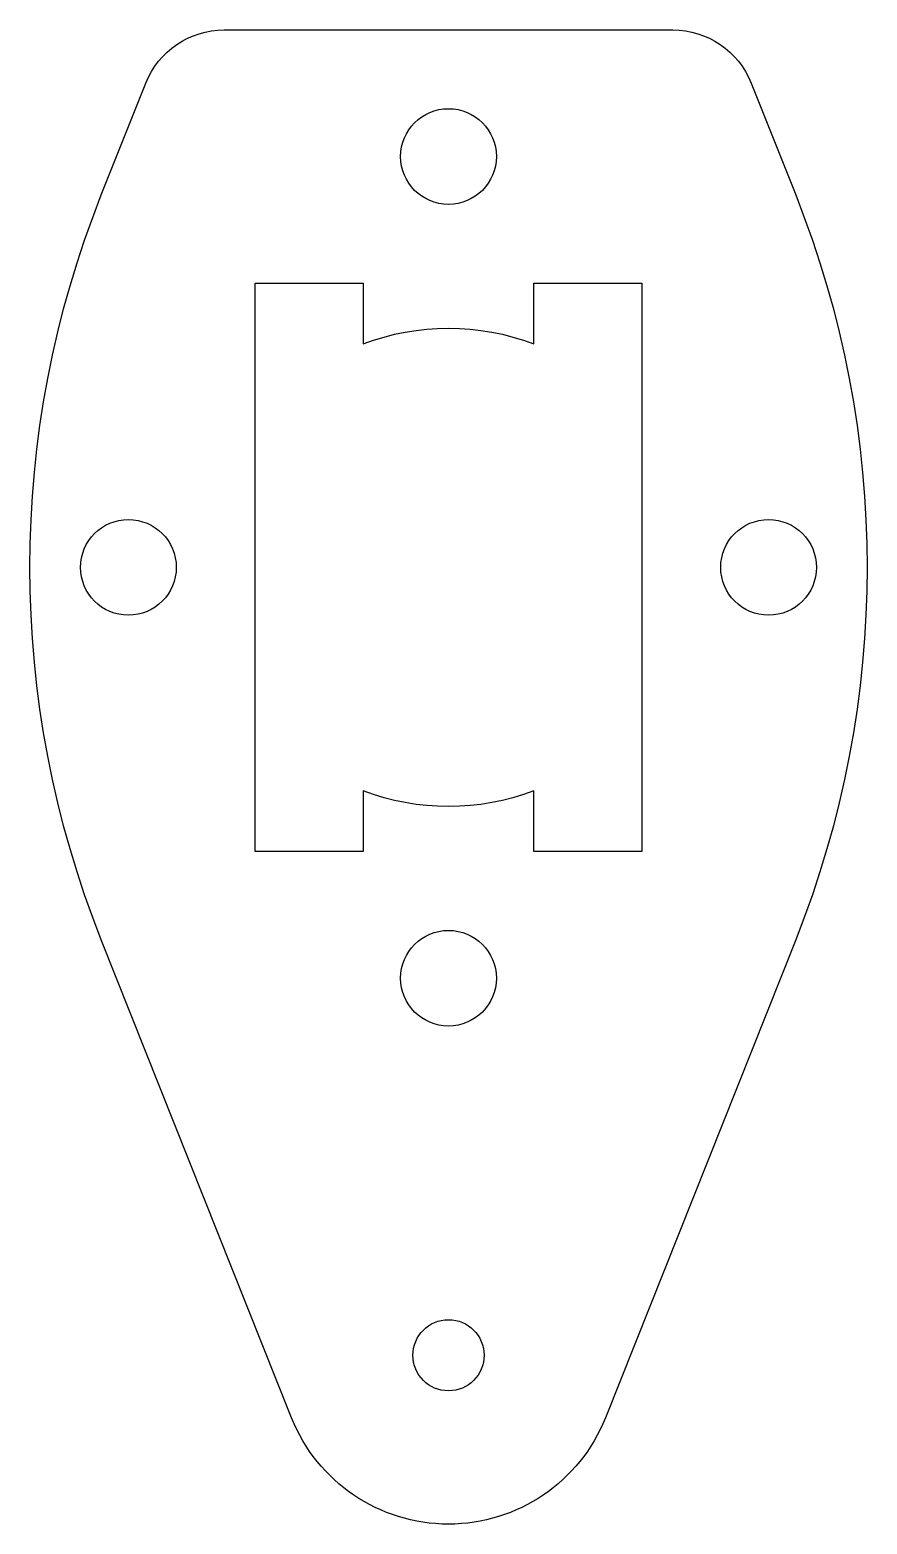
# Model space of a CAD drawing. Header units: millimetres. Extents: x -210 to -180.2, y -309.8 to -256.7.
import ezdxf

# ---------------------------------------------------------------- set-up
doc = ezdxf.new("R2010")
doc.units = ezdxf.units.MM
doc.layers.get('0').update_dxf_attribs({"linetype": 'CONTINUOUS'})

msp = doc.modelspace()

# ---------------------------------------------------------------- linework, layer by layer
for points in [[(-205.852, -258.591, -0.307149), (-203.065, -256.7), (-187.135, -256.7, -0.307149), (-184.348, -258.591), (-182.767, -262.562, -0.19169), (-182.767, -289.038), (-189.525, -306.019, -0.678289), (-200.675, -306.019), (-207.433, -289.038, -0.19169), (-207.433, -262.562)], [(-198.129, -267.858, -0.184211), (-192.071, -267.858), (-192.071, -265.7), (-188.229, -265.7), (-188.229, -285.9), (-192.071, -285.9), (-192.071, -283.742, -0.184211), (-198.129, -283.742), (-198.129, -285.9), (-201.971, -285.9), (-201.971, -265.7), (-198.129, -265.7)]]:
    msp.add_lwpolyline(points, format="xyb", close=True)
for centre, radius in [((-195.1, -261.2), 1.7), ((-206.471, -275.8), 1.7), ((-183.729, -275.8), 1.7), ((-195.1, -290.4), 1.7), ((-195.1, -303.8), 1.264)]:
    msp.add_circle(centre, radius)

doc.saveas('drawing.dxf')
